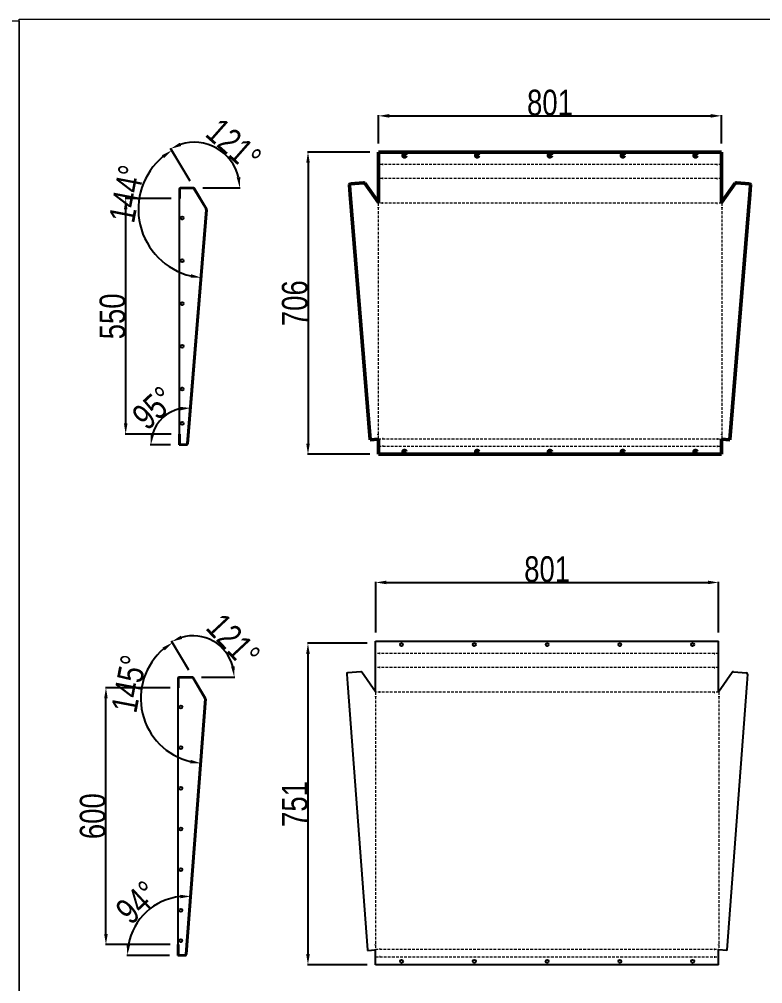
# Model space of a CAD drawing. Header units: inches. Extents: x 21 to 136330, y 8 to 58290.
# Drawn here: x 61724 to 63461, y 37572 to 39824 of the extents above; entities that cross this region are included whole.
import ezdxf
from ezdxf.enums import TextEntityAlignment as Align

# ---------------------------------------------------------------- set-up
doc = ezdxf.new("R2010")
doc.units = ezdxf.units.IN
doc.header["$MEASUREMENT"] = 0
doc.linetypes.add('HIDDEN', pattern=[9.525, 6.35, -3.175])
for name, color, linetype, lineweight in [('0 TĂNG CỨNG', 7, 'Continuous', 15), ('@.0.DM. NÉT ĐỨT', 8, 'HIDDEN', 9), ('IV_INTERIOR_PROFILES', 7, 'Continuous', 50), ('IV_OUTER_PROFILE', 7, 'Continuous', 50)]:
    doc.layers.add(name, color=color, linetype=linetype, lineweight=lineweight)
doc.layers.add('@.0.DM. NÉT CHÍNH', color=7, linetype='Continuous')
doc.layers.add('@.DM. KÍCH THƯỚC', color=8, linetype='Continuous', transparency=0.2)
doc.layers.add('@.DM. KÍCH THƯỚC @ 1', color=8, linetype='Continuous', transparency=0.2)
doc.styles.add('ARIAL', font='arial.ttf')
doc.styles.add('roman', font='roman.shx', dxfattribs={"width": 0.8})
doc.styles.add('Tahoma (Input Text)', font='tahoma.ttf')
doc.dimstyles.new('Kích thước Duy Mạnh', dxfattribs={"dimtxt": 30, "dimasz": 25, "dimexe": 1.25, "dimexo": 20, "dimtad": 1, "dimdec": 1, "dimtxsty": 'roman', "dimcen": 2.5, "dimclrd": 8, "dimclre": 8, "dimclrt": 2, "dimadec": 0, "dimazin": 0, "dimtfac": 1, "dimtdec": 1, "dimtix": 1, "dimtmove": 0, "dimatfit": 3, "dimfxl": 1, "dimtfillclr": 1, "dimarcsym": 0})

# ---------------------------------------------------------------- blocks, each defined once
blk = doc.blocks.new('KHUNG KT1')
at = {"color": 7}
blk.add_lwpolyline([(0, 0), (7128, 0), (7128, -5040), (0, -5040)], close=True, dxfattribs=at)
at = {"color": 1, "style": 'Tahoma (Input Text)', "flags": 8}
for tag, p in [('#01', (328.9, -4851.1)), ('#03', (1514.7, -4846.3)), ('#05', (2819, -4851.1)), ('#07', (4424, -4851.1)), ('#09', (5172.9, -4851.1)), ('#02', (189.8, -4995.1)), ('#04', (1755.3, -4995.1)), ('#06', (2727.8, -4995.1)), ('#08', (4382.7, -4995.1)), ('#10', (5172.9, -4995.1))]:
    blk.add_attdef(tag, p, '', height=60, dxfattribs=at)
blk.add_attdef('#11', text='', height=60, dxfattribs=at).set_placement((6996, -4961.6), align=Align.CENTER)
at = {"layer": '0 TĂNG CỨNG', "color": 1, "style": 'ARIAL'}
blk.add_attdef('#12', (852.8, -4987.6), '', height=60, dxfattribs=at)
blk = doc.blocks.new('*D2225')
at = {"layer": '@.DM. KÍCH THƯỚC', "color": 8, "lineweight": -2, "transparency": 16777216}
for p, q in [((62122.3, 39447.8), (62077.3, 39522.9)), ((62152.9, 39430.5), (62240.5, 39430.5))]:
    blk.add_line(p, q, dxfattribs=at)
at = {"layer": '@.DM. KÍCH THƯỚC', "lineweight": -2, "transparency": 16777216}
blk.add_arc((62132.7, 39430.5), 106.5, 13.4755, 107.4884, dxfattribs=at)
at = {"layer": '@.DM. KÍCH THƯỚC', "transparency": 16777216}
for points in [[(62102.4, 39528.3), (62099, 39535.9), (62077.9, 39521.9)], [(62240.5, 39455.8), (62232.2, 39454.8), (62239.3, 39430.5)]]:
    blk.add_solid(points, dxfattribs=at)
at = {"layer": 'Defpoints', "color": 0, "transparency": 16777216}
for p in [(62150, 39535.6), (62132.6, 39430.6), (62132.7, 39430.5), (62132.9, 39430.5)]:
    blk.add_point(p, dxfattribs=at)
at = {"layer": '@.DM. KÍCH THƯỚC', "color": 2, "transparency": 16777216, "insert": (62195.5, 39598.1), "char_height": 60, "attachment_point": 1, "rotation": 318.5161, "style": 'roman'}
blk.add_mtext('121°', dxfattribs=at)
blk = doc.blocks.new('*D2231')
at = {"layer": '@.DM. KÍCH THƯỚC', "color": 8, "lineweight": -2, "transparency": 16777216}
for p, q in [((62119.5, 38305.4), (62079.6, 38371.9)), ((62150, 38288.1), (62227.6, 38288.1))]:
    blk.add_line(p, q, dxfattribs=at)
at = {"layer": '@.DM. KÍCH THƯỚC', "lineweight": -2, "transparency": 16777216}
blk.add_arc((62129.9, 38288.1), 96.5, 14.8837, 106.0801, dxfattribs=at)
at = {"layer": '@.DM. KÍCH THƯỚC', "transparency": 16777216}
for points in [[(62104.8, 38377), (62101.5, 38384.7), (62080.2, 38370.9)], [(62227.3, 38313.4), (62219, 38312.4), (62226.4, 38288.1)]]:
    blk.add_solid(points, dxfattribs=at)
at = {"layer": 'Defpoints', "color": 0, "transparency": 16777216}
for p in [(62145.6, 38383.3), (62129.8, 38288.2), (62129.9, 38288.1), (62130, 38288.1)]:
    blk.add_point(p, dxfattribs=at)
at = {"layer": '@.DM. KÍCH THƯỚC', "color": 2, "transparency": 16777216, "insert": (62201.1, 38442.1), "char_height": 60, "attachment_point": 1, "rotation": 313.0077, "style": 'roman'}
blk.add_mtext('121°', dxfattribs=at)
blk = doc.blocks.new('*D2394')
at = {"layer": '@.DM. KÍCH THƯỚC', "color": 8, "lineweight": -2, "transparency": 16777216}
blk.add_line((62077.7, 38830.5), (62030.2, 38830.5), dxfattribs=at)
at = {"layer": '@.DM. KÍCH THƯỚC', "lineweight": -2, "transparency": 16777216}
blk.add_arc((62117.8, 38830.5), 86.3, 101.989, 163.3477, dxfattribs=at)
at = {"layer": '@.DM. KÍCH THƯỚC', "transparency": 16777216}
for points in [[(62099.6, 38919.1), (62100.1, 38910.8), (62124.8, 38916.5)], [(62039.2, 38854.6), (62031, 38855.8), (62031.5, 38830.5)]]:
    blk.add_solid(points, dxfattribs=at)
at = {"layer": 'Defpoints', "color": 0, "transparency": 16777216}
for p in [(62162.6, 39379.5), (62078.8, 38907.5), (62118, 38833.1), (62097.7, 38830.5), (62114.7, 38830.5)]:
    blk.add_point(p, dxfattribs=at)
at = {"layer": '@.DM. KÍCH THƯỚC', "color": 2, "transparency": 16777216, "insert": (62038.6, 38916.5), "char_height": 60, "attachment_point": 5, "rotation": 42.6684, "style": 'roman'}
blk.add_mtext('95°', dxfattribs=at)
blk = doc.blocks.new('*D2395')
at = {"layer": '@.DM. KÍCH THƯỚC', "color": 8, "lineweight": -2, "transparency": 16777216}
blk.add_line((62123.3, 39446.2), (62079.6, 39519.1), dxfattribs=at)
at = {"layer": '@.DM. KÍCH THƯỚC', "lineweight": -2, "transparency": 16777216}
blk.add_arc((62162.7, 39380.6), 160.3, 129.9093, 256.3914, dxfattribs=at)
at = {"layer": '@.DM. KÍCH THƯỚC', "transparency": 16777216}
for points in [[(62057.4, 39506.9), (62062.3, 39500.1), (62080.2, 39518)], [(62125.6, 39228.9), (62124.3, 39220.6), (62149.6, 39220.8)]]:
    blk.add_solid(points, dxfattribs=at)
at = {"layer": 'Defpoints', "color": 0, "transparency": 16777216}
for p in [(62133.6, 39429), (62160.2, 39384.7), (62162.6, 39379.5), (62035, 39283.6), (62118, 38833.1)]:
    blk.add_point(p, dxfattribs=at)
at = {"layer": '@.DM. KÍCH THƯỚC', "color": 2, "transparency": 16777216, "insert": (61975.2, 39416.7), "char_height": 60, "attachment_point": 5, "rotation": 79.0882, "style": 'roman'}
blk.add_mtext('144°', dxfattribs=at)
blk = doc.blocks.new('*D2396')
at = {"layer": '@.DM. KÍCH THƯỚC', "color": 8, "lineweight": -2, "transparency": 16777216}
blk.add_line((62120.4, 38303.8), (62081.1, 38369.4), dxfattribs=at)
at = {"layer": '@.DM. KÍCH THƯỚC', "lineweight": -2, "transparency": 16777216}
blk.add_arc((62159.8, 38238.2), 151.8, 130.4127, 256.2726, dxfattribs=at)
at = {"layer": '@.DM. KÍCH THƯỚC', "transparency": 16777216}
for points in [[(62059, 38357.1), (62063.9, 38350.3), (62081.8, 38368.3)], [(62124.5, 38094.8), (62123.2, 38086.6), (62148.5, 38086.8)]]:
    blk.add_solid(points, dxfattribs=at)
at = {"layer": 'Defpoints', "color": 0, "transparency": 16777216}
for p in [(62130.7, 38286.7), (62157.3, 38242.4), (62159.8, 38237.1), (62039.4, 38145.8), (62115.1, 37640.8)]:
    blk.add_point(p, dxfattribs=at)
at = {"layer": '@.DM. KÍCH THƯỚC', "color": 2, "transparency": 16777216, "insert": (61980.7, 38272.3), "char_height": 60, "attachment_point": 5, "rotation": 79.2164, "style": 'roman'}
blk.add_mtext('145°', dxfattribs=at)
blk = doc.blocks.new('*D2397')
at = {"layer": '@.DM. KÍCH THƯỚC', "color": 8, "lineweight": -2, "transparency": 16777216}
blk.add_line((62074.9, 37638.1), (61975.6, 37638.1), dxfattribs=at)
at = {"layer": '@.DM. KÍCH THƯỚC', "lineweight": -2, "transparency": 16777216}
blk.add_arc((62114.9, 37638.1), 138.1, 96.1072, 169.6141, dxfattribs=at)
at = {"layer": '@.DM. KÍCH THƯỚC', "transparency": 16777216}
for points in [[(62100.2, 37779.6), (62100.3, 37771.3), (62125.2, 37775.8)], [(61983.2, 37662.6), (61974.9, 37663.4), (61976.8, 37638.1)]]:
    blk.add_solid(points, dxfattribs=at)
at = {"layer": 'Defpoints', "color": 0, "transparency": 16777216}
for p in [(62159.8, 38237.1), (62051.9, 37761), (62115.1, 37640.8), (62094.9, 37638.1), (62111.8, 37638.1)]:
    blk.add_point(p, dxfattribs=at)
at = {"layer": '@.DM. KÍCH THƯỚC', "color": 2, "transparency": 16777216, "insert": (62000.2, 37761.8), "char_height": 60, "attachment_point": 5, "rotation": 42.8607, "style": 'roman'}
blk.add_mtext('94°', dxfattribs=at)
blk = doc.blocks.new('*D2412')
at = {"layer": '@.DM. KÍCH THƯỚC', "color": 8, "lineweight": -2, "transparency": 16777216}
for p, q in [((62076.4, 38263.1), (61925.4, 38263.1)), ((62076.4, 37663.1), (61925.4, 37663.1))]:
    blk.add_line(p, q, dxfattribs=at)
at = {"layer": '@.DM. KÍCH THƯỚC', "lineweight": -2, "transparency": 16777216}
blk.add_line((61926.7, 37688.1), (61926.7, 38238.1), dxfattribs=at)
at = {"layer": '@.DM. KÍCH THƯỚC', "transparency": 16777216}
for points in [[(61922.5, 38238.1), (61930.8, 38238.1), (61926.7, 38263.1)], [(61922.5, 37688.1), (61930.8, 37688.1), (61926.7, 37663.1)]]:
    blk.add_solid(points, dxfattribs=at)
at = {"layer": 'Defpoints', "color": 0, "transparency": 16777216}
for p in [(61926.7, 38263.1), (62096.4, 38263.1), (62096.4, 37663.1)]:
    blk.add_point(p, dxfattribs=at)
at = {"layer": '@.DM. KÍCH THƯỚC', "color": 2, "transparency": 16777216, "insert": (61896, 37963.1), "char_height": 60, "attachment_point": 5, "rotation": 90, "style": 'roman'}
blk.add_mtext('600', dxfattribs=at)
blk = doc.blocks.new('*D2413')
at = {"layer": '@.DM. KÍCH THƯỚC', "color": 8, "lineweight": -2, "transparency": 16777216}
for p, q in [((62079.2, 39405.5), (61971.6, 39405.5)), ((62079.2, 38855.5), (61971.6, 38855.5))]:
    blk.add_line(p, q, dxfattribs=at)
at = {"layer": '@.DM. KÍCH THƯỚC', "lineweight": -2, "transparency": 16777216}
blk.add_line((61972.8, 38880.5), (61972.8, 39380.5), dxfattribs=at)
at = {"layer": '@.DM. KÍCH THƯỚC', "transparency": 16777216}
for points in [[(61968.7, 39380.5), (61977, 39380.5), (61972.8, 39405.5)], [(61968.7, 38880.5), (61977, 38880.5), (61972.8, 38855.5)]]:
    blk.add_solid(points, dxfattribs=at)
at = {"layer": 'Defpoints', "color": 0, "transparency": 16777216}
for p in [(61972.8, 39405.5), (62099.2, 39405.5), (62099.2, 38855.5)]:
    blk.add_point(p, dxfattribs=at)
at = {"layer": '@.DM. KÍCH THƯỚC', "color": 2, "transparency": 16777216, "insert": (61942.2, 39130.5), "char_height": 60, "attachment_point": 5, "rotation": 90, "style": 'roman'}
blk.add_mtext('550', dxfattribs=at)
blk = doc.blocks.new('*D2378')
at = {"layer": '@.DM. KÍCH THƯỚC', "color": 8, "lineweight": -2, "transparency": 16777216}
for p, q in [((62556.8, 38391.9), (62556.8, 38510.3)), ((63357.8, 38391.9), (63357.8, 38510.3))]:
    blk.add_line(p, q, dxfattribs=at)
at = {"layer": '@.DM. KÍCH THƯỚC', "lineweight": -2, "transparency": 16777216}
blk.add_line((62581.8, 38509), (63332.8, 38509), dxfattribs=at)
at = {"layer": '@.DM. KÍCH THƯỚC', "transparency": 16777216}
for points in [[(62581.8, 38513.2), (62581.8, 38504.9), (62556.8, 38509)], [(63332.8, 38513.2), (63332.8, 38504.9), (63357.8, 38509)]]:
    blk.add_solid(points, dxfattribs=at)
at = {"layer": 'Defpoints', "color": 0, "transparency": 16777216}
for p in [(63357.8, 38509), (62556.8, 38371.9), (63357.8, 38371.9)]:
    blk.add_point(p, dxfattribs=at)
at = {"layer": '@.DM. KÍCH THƯỚC', "color": 2, "transparency": 16777216, "insert": (62957.3, 38539.7), "char_height": 60, "attachment_point": 5, "style": 'roman'}
blk.add_mtext('801', dxfattribs=at)
blk = doc.blocks.new('*D2379')
at = {"layer": '@.DM. KÍCH THƯỚC', "color": 8, "lineweight": -2, "transparency": 16777216}
for p, q in [((62536.8, 38366.9), (62397.3, 38366.9)), ((62536.8, 37616.2), (62397.3, 37616.2))]:
    blk.add_line(p, q, dxfattribs=at)
at = {"layer": '@.DM. KÍCH THƯỚC', "lineweight": -2, "transparency": 16777216}
blk.add_line((62398.6, 38341.9), (62398.6, 37641.2), dxfattribs=at)
at = {"layer": '@.DM. KÍCH THƯỚC', "transparency": 16777216}
for points in [[(62394.4, 38341.9), (62402.8, 38341.9), (62398.6, 38366.9)], [(62394.4, 37641.2), (62402.8, 37641.2), (62398.6, 37616.2)]]:
    blk.add_solid(points, dxfattribs=at)
at = {"layer": 'Defpoints', "color": 0, "transparency": 16777216}
for p in [(62556.8, 38366.9), (62398.6, 37616.2), (62556.8, 37616.2)]:
    blk.add_point(p, dxfattribs=at)
at = {"layer": '@.DM. KÍCH THƯỚC', "color": 2, "transparency": 16777216, "insert": (62368, 37991.6), "char_height": 60, "attachment_point": 5, "rotation": 90, "style": 'roman'}
blk.add_mtext('751', dxfattribs=at)
blk = doc.blocks.new('*D2410')
at = {"layer": '@.DM. KÍCH THƯỚC', "color": 8, "lineweight": -2, "transparency": 16777216}
for p, q in [((62543.5, 39514.2), (62397.5, 39514.2)), ((62543.5, 38808.3), (62397.5, 38808.3))]:
    blk.add_line(p, q, dxfattribs=at)
at = {"layer": '@.DM. KÍCH THƯỚC', "lineweight": -2, "transparency": 16777216}
blk.add_line((62398.7, 39489.2), (62398.7, 38833.3), dxfattribs=at)
at = {"layer": '@.DM. KÍCH THƯỚC', "transparency": 16777216}
for points in [[(62394.6, 39489.2), (62402.9, 39489.2), (62398.7, 39514.2)], [(62394.6, 38833.3), (62402.9, 38833.3), (62398.7, 38808.3)]]:
    blk.add_solid(points, dxfattribs=at)
at = {"layer": 'Defpoints', "color": 0, "transparency": 16777216}
for p in [(62563.5, 39514.2), (62398.7, 38808.3), (62563.5, 38808.3)]:
    blk.add_point(p, dxfattribs=at)
at = {"layer": '@.DM. KÍCH THƯỚC', "color": 2, "transparency": 16777216, "insert": (62368.1, 39161.2), "char_height": 60, "attachment_point": 5, "rotation": 90, "style": 'roman'}
blk.add_mtext('706', dxfattribs=at)
blk = doc.blocks.new('*D2411')
at = {"layer": '@.DM. KÍCH THƯỚC', "color": 8, "lineweight": -2, "transparency": 16777216}
for p, q in [((62563.5, 39534.2), (62563.5, 39600)), ((63364.5, 39534.2), (63364.5, 39600))]:
    blk.add_line(p, q, dxfattribs=at)
at = {"layer": '@.DM. KÍCH THƯỚC', "lineweight": -2, "transparency": 16777216}
blk.add_line((62588.5, 39598.8), (63339.5, 39598.8), dxfattribs=at)
at = {"layer": '@.DM. KÍCH THƯỚC', "transparency": 16777216}
for points in [[(62588.5, 39603), (62588.5, 39594.6), (62563.5, 39598.8)], [(63339.5, 39603), (63339.5, 39594.6), (63364.5, 39598.8)]]:
    blk.add_solid(points, dxfattribs=at)
at = {"layer": 'Defpoints', "color": 0, "transparency": 16777216}
for p in [(63364.5, 39598.8), (62563.5, 39514.2), (63364.5, 39514.2)]:
    blk.add_point(p, dxfattribs=at)
at = {"layer": '@.DM. KÍCH THƯỚC', "color": 2, "transparency": 16777216, "insert": (62964, 39629.4), "char_height": 60, "attachment_point": 5, "style": 'roman'}
blk.add_mtext('801', dxfattribs=at)

msp = doc.modelspace()

# ---------------------------------------------------------------- linework, layer by layer
at = {"layer": '@.0.DM. NÉT CHÍNH', "color": 1}
for p, q in [((62573.9308, 39485.4614), (62572.4308, 39485.4614)), ((63354.0846, 39485.4614), (63355.5846, 39485.4614)), ((62573.9308, 39452.3507), (62572.4308, 39452.3507)), ((63354.0846, 39452.3507), (63355.5846, 39452.3507)), ((62562.8112, 39385.6712), (62562.8112, 39384.1712)), ((62573.9308, 39394.919), (62572.4308, 39394.919)), ((63354.0846, 39394.919), (63355.5846, 39394.919)), ((63365.2041, 39385.6712), (63365.2041, 39384.1712)), ((62562.8112, 38853.7777), (62562.8112, 38855.2777)), ((63365.2041, 38853.7777), (63365.2041, 38855.2777)), ((62573.9308, 38844.5299), (62572.4308, 38844.5299)), ((63354.0846, 38844.5299), (63355.5846, 38844.5299)), ((62573.9308, 38826.9897), (62572.4308, 38826.9897)), ((63354.0846, 38826.9897), (63355.5846, 38826.9897)), ((62567.1943, 38343.2173), (62565.6943, 38343.2173)), ((63347.3481, 38343.2173), (63348.8481, 38343.2173)), ((62567.1943, 38310.1066), (62565.6943, 38310.1066)), ((63347.3481, 38310.1066), (63348.8481, 38310.1066)), ((62567.1943, 38252.671), (62565.6943, 38252.671)), ((63347.3481, 38252.671), (63348.8481, 38252.671)), ((62556.0748, 38243.4232), (62556.0748, 38241.9232)), ((63358.4677, 38243.4232), (63358.4677, 38241.9232)), ((62556.0748, 37661.6903), (62556.0748, 37663.1903)), ((63358.4677, 37661.6903), (63358.4677, 37663.1903)), ((62567.1943, 37652.4425), (62565.6943, 37652.4425)), ((63347.3481, 37652.4425), (63348.8481, 37652.4425)), ((62567.1943, 37634.9139), (62565.6943, 37634.9139)), ((63347.3481, 37634.9139), (63348.8481, 37634.9139))]:
    msp.add_line(p, q, dxfattribs=at)
at = {"layer": '@.0.DM. NÉT CHÍNH', "color": 0}
for p, q in [((62097.7136, 39427.4985), (62097.7136, 39405.4985)), ((62099.2136, 39427.4985), (62099.2136, 39405.4985)), ((62131.015, 39430.4985), (62100.7136, 39430.4985)), ((62131.015, 39428.9985), (62100.7136, 39428.9985)), ((62131.015, 39430.4985), (62132.7136, 39430.4985)), ((62132.3013, 39428.2702), (62159.9034, 39382.267)), ((62133.5875, 39429.042), (62132.7136, 39430.4985)), ((62160.193, 39384.6998), (62133.5875, 39429.042)), ((62099.2136, 39416.9985), (62097.7136, 39416.9985)), ((62099.2136, 39409.9985), (62097.7136, 39409.9985)), ((62097.7136, 39405.4985), (62097.7136, 38831.9984)), ((62099.2136, 39405.4985), (62097.7136, 39405.4985)), ((62116.539, 38833.321), (62161.1033, 39379.6569)), ((62162.5928, 39379.4796), (62118.0285, 38833.1437)), ((62160.193, 39384.6998), (62159.6138, 39379.8342)), ((62162.5928, 39379.4796), (62159.6138, 39379.8342)), ((62159.9034, 39382.267), (62160.9, 39380.606)), ((62162.1863, 39381.3777), (62160.193, 39384.6998)), ((62160.9, 39380.606), (62162.1863, 39381.3777)), ((62115.0495, 38833.4984), (62114.6924, 38830.4984)), ((62115.0495, 38833.4984), (62118.0285, 38833.1437)), ((62097.7136, 38831.9984), (62097.7136, 38830.4984)), ((62097.7136, 38831.9984), (62114.871, 38831.9984)), ((62097.7136, 38831.9984), (62097.7136, 38830.4984)), ((62097.7136, 38830.4984), (62114.6924, 38830.4984)), ((62101.2136, 38831.9984), (62101.2136, 38830.4984)), ((62108.2136, 38831.9984), (62108.2136, 38830.4984)), ((62114.6924, 38830.4984), (62115.0495, 38830.4984)), ((62114.871, 38831.9984), (62115.0495, 38831.9984)), ((62115.0495, 38830.4984), (62115.0495, 38831.9984)), ((62094.8605, 38285.1148), (62094.8605, 38263.1148)), ((62096.3605, 38274.6148), (62094.8605, 38274.6148)), ((62096.3605, 38285.1148), (62096.3605, 38263.1148)), ((62128.162, 38288.1147), (62097.8605, 38288.1148)), ((62128.162, 38286.6147), (62097.8605, 38286.6148)), ((62128.162, 38288.1147), (62129.8605, 38288.1147)), ((62129.4482, 38285.8865), (62157.0333, 38239.9116)), ((62157.2942, 38242.3923), (62130.7344, 38286.6582)), ((62096.3605, 38267.6148), (62094.8605, 38267.6148)), ((62094.8605, 38263.1148), (62094.8605, 37639.6146)), ((62096.3605, 38263.1148), (62094.8605, 38263.1148)), ((62113.6512, 37640.9578), (62158.2643, 38237.274)), ((62159.7561, 38237.1171), (62115.1429, 37640.8009)), ((62157.2942, 38242.3923), (62156.7725, 38237.4308)), ((62159.7561, 38237.1171), (62156.7725, 38237.4308)), ((62157.0333, 38239.9116), (62158.0587, 38238.2025)), ((62159.345, 38238.9743), (62157.2942, 38242.3923)), ((62158.0587, 38238.2025), (62159.345, 38238.9743)), ((62094.8605, 37639.6146), (62094.8605, 37638.1146)), ((62094.8605, 37639.6146), (62112.0017, 37639.6146)), ((62094.8605, 37639.6146), (62094.8605, 37638.1146)), ((62098.3605, 37639.6146), (62098.3605, 37638.1146)), ((62105.3605, 37639.6146), (62105.3605, 37638.1146)), ((62112.1594, 37641.1146), (62111.844, 37638.1146)), ((62112.0017, 37639.6146), (62112.1594, 37639.6146)), ((62112.1594, 37641.1146), (62115.1429, 37640.8009)), ((62112.1594, 37638.1146), (62112.1594, 37639.6146)), ((62094.8605, 37638.1146), (62111.844, 37638.1146)), ((62111.844, 37638.1146), (62112.1594, 37638.1146))]:
    msp.add_line(p, q, dxfattribs=at)
at = {"layer": '@.0.DM. NÉT CHÍNH'}
for p, q in [((62563.5077, 39395.9068), (62563.5077, 39394.919)), ((63364.5077, 39395.9068), (63364.5077, 39394.919)), ((62097.7136, 38830.4984), (62097.7136, 38855.4984)), ((62097.7136, 38855.4984), (62099.2136, 38855.4984)), ((62099.2136, 38855.4984), (62099.2137, 38831.9984)), ((62563.5077, 38843.4927), (62563.5077, 38844.5299)), ((63364.5077, 38843.4927), (63364.5077, 38844.5299)), ((62556.7712, 38253.8186), (62556.7712, 38371.9137)), ((62556.7712, 38371.9137), (63357.7712, 38371.9137)), ((63357.7712, 38253.8186), (63357.7712, 38371.9137)), ((62489.0449, 38294.9671), (62490.6902, 38273.0287)), ((62522.0287, 38300.4493), (62491.8121, 38298.1831)), ((62556.7712, 38253.8186), (62524.7029, 38299.1892)), ((63357.7712, 38253.8186), (63389.8396, 38299.1892)), ((63392.5138, 38300.4493), (63422.7304, 38298.1831)), ((63425.4976, 38294.9671), (63423.8523, 38273.0287)), ((62490.6902, 38273.0287), (62537.3221, 37651.2747)), ((63423.8523, 38273.0287), (63377.2203, 37651.2747)), ((62556.7712, 38253.6588), (62556.7712, 38252.671)), ((63357.7712, 38253.6588), (63357.7712, 38252.671)), ((62094.8605, 37638.1146), (62094.8605, 37663.1146)), ((62094.8605, 37663.1146), (62096.3605, 37663.1146)), ((62096.3605, 37663.1146), (62096.3606, 37639.6146)), ((62537.3221, 37651.2747), (62537.4343, 37649.7789)), ((62537.4343, 37649.7789), (62556.7712, 37651.2291)), ((62556.7712, 37651.2717), (62556.7712, 37652.4425)), ((62556.7712, 37616.2174), (62556.7712, 37651.2291)), ((63357.7712, 37651.2717), (63357.7712, 37652.4425)), ((63357.7712, 37616.2174), (63357.7712, 37651.2291)), ((63377.1081, 37649.7789), (63357.7712, 37651.2291)), ((63377.2203, 37651.2747), (63377.1081, 37649.7789)), ((63357.7712, 37616.2174), (62556.7712, 37616.2174))]:
    msp.add_line(p, q, dxfattribs=at)
at = {"layer": '@.0.DM. NÉT CHÍNH', "color": 0}
for centre in [(62104.7136, 39360.4985), (62104.7136, 39260.4985), (62104.7136, 39160.4985), (62104.7136, 39060.4985), (62104.7136, 38960.4985), (62104.7136, 38880.6339), (62101.8605, 38218.1148), (62101.8605, 38123.1148), (62101.8605, 38028.1148), (62101.8605, 37933.1148), (62101.8605, 37838.1148), (62101.8605, 37743.1148), (62101.8605, 37672.7233)]:
    msp.add_circle(centre, 3.5, dxfattribs=at)
at = {"layer": '@.0.DM. NÉT CHÍNH'}
for centre in [(62617.2712, 38363.9137), (62787.2712, 38363.9137), (62957.2712, 38363.9137), (63127.2712, 38363.9137), (63297.2712, 38363.9137), (63297.2712, 38363.9137), (62617.2712, 37624.2174), (62787.2712, 37624.2174), (62957.2712, 37624.2174), (63127.2712, 37624.2174), (63297.2712, 37624.2174), (63297.2712, 37624.2174)]:
    msp.add_circle(centre, 3.5, dxfattribs=at)
at = {"layer": '@.0.DM. NÉT CHÍNH', "color": 0}
for centre, radius, start, end in [((62100.7136, 39427.4985), 3, 89.9999558, 179.9999558), ((62100.7136, 39427.4985), 1.5, 89.9999558, 179.9999558), ((62131.015, 39427.4985), 3, 30.9639558, 89.9999558), ((62131.015, 39427.4985), 1.5, 30.9639558, 89.9999558), ((62159.6138, 39379.8342), 1.5, 353.2109558, 30.9639558), ((62159.6138, 39379.8342), 3, 353.2109558, 30.9639558), ((62115.0495, 38833.4984), 1.5, 269.9999558, 353.2109558), ((62115.0495, 38833.4984), 3, 269.9999558, 353.2109558), ((62097.8605, 38285.1148), 3, 89.9999042, 179.9999042), ((62097.8605, 38285.1148), 1.5, 89.9999042, 179.9999042), ((62128.162, 38285.1147), 3, 30.9639042, 89.9999042), ((62128.162, 38285.1147), 1.5, 30.9639042, 89.9999042), ((62156.7725, 38237.4308), 1.5, 353.9979042, 30.9639042), ((62156.7725, 38237.4308), 3, 353.9979042, 30.9639042), ((62112.1594, 37641.1146), 1.5, 269.9999042, 353.9979042), ((62112.1594, 37641.1146), 3, 269.9999042, 353.9979042)]:
    msp.add_arc(centre, radius, start, end, dxfattribs=at)
at = {"layer": '@.0.DM. NÉT CHÍNH'}
for centre, start, end in [((62492.0365, 38295.1915), 94.289, 184.289), ((62522.253, 38297.4577), 35.253, 94.289), ((63392.2894, 38297.4577), 85.711, 144.747), ((63422.506, 38295.1915), 355.711, 85.711)]:
    msp.add_arc(centre, 3, start, end, dxfattribs=at)
at = {"layer": '@.0.DM. NÉT ĐỨT'}
for p, q in [((63364.5077, 39485.4614), (62563.5077, 39485.4614)), ((63364.5077, 39452.3507), (62563.5077, 39452.3507)), ((63365.2041, 39394.919), (62562.8112, 39394.919)), ((62562.8112, 39394.919), (62562.8112, 38844.5299)), ((63365.2041, 39394.919), (63365.2041, 38844.5299)), ((62562.8112, 38844.5299), (63365.2041, 38844.5299)), ((62563.5077, 38826.9897), (63364.5077, 38826.9897)), ((63357.7712, 38343.2173), (62556.7712, 38343.2173)), ((63357.7712, 38310.1066), (62556.7712, 38310.1066)), ((63358.4677, 38252.671), (62556.0748, 38252.671)), ((62556.0748, 38252.671), (62556.0748, 37652.4425)), ((63358.4677, 38252.671), (63358.4677, 37652.4425)), ((62556.0748, 37652.4425), (63358.4677, 37652.4425)), ((62556.7712, 37634.9139), (63357.7712, 37634.9139))]:
    msp.add_line(p, q, dxfattribs=at)
at = {"layer": 'IV_INTERIOR_PROFILES'}
for centre in [(62624.0077, 39506.1579), (62794.0077, 39506.1579), (62964.0077, 39506.1579), (63134.0077, 39506.1579), (63304.0077, 39506.1579), (62624.0077, 38813.9897), (62794.0077, 38813.9897), (62964.0077, 38813.9897), (63134.0077, 38813.9897), (63304.0077, 38813.9897)]:
    msp.add_circle(centre, 3.5, dxfattribs=at)
at = {"layer": 'IV_OUTER_PROFILE'}
for p, q in [((62563.5077, 39396.0583), (62563.5077, 39514.1579)), ((62563.5077, 39514.1579), (63364.5077, 39514.1579)), ((63364.5077, 39396.0583), (63364.5077, 39514.1579)), ((62528.4443, 39442.4607), (62498.2438, 39439.99)), ((62563.5077, 39396.0583), (62531.127, 39441.2188)), ((63364.5077, 39396.0583), (63396.8883, 39441.2188)), ((63399.571, 39442.4607), (63429.7715, 39439.99)), ((62495.4984, 39436.7553), (62497.2922, 39414.8286)), ((63432.5169, 39436.7553), (63430.7231, 39414.8286)), ((62497.2922, 39414.8286), (62544.059, 38843.2378)), ((63430.7231, 39414.8286), (63383.9563, 38843.2378)), ((62544.059, 38843.2378), (62544.1814, 38841.7428)), ((62544.1814, 38841.7428), (62563.5077, 38843.3239)), ((62563.5077, 38808.2933), (62563.5077, 38843.3239)), ((63364.5077, 38808.2933), (63364.5077, 38843.3239)), ((63383.834, 38841.7428), (63364.5077, 38843.3239)), ((63383.9563, 38843.2378), (63383.834, 38841.7428)), ((63364.5077, 38808.2933), (62563.5077, 38808.2933))]:
    msp.add_line(p, q, dxfattribs=at)
for centre, start, end in [((62528.689, 39439.4707), 35.641, 94.677), ((63399.3264, 39439.4707), 85.323, 144.359), ((62498.4884, 39437), 94.677, 184.677), ((63429.5269, 39437), 355.323, 85.323)]:
    msp.add_arc(centre, 3, start, end, dxfattribs=at)

# ---------------------------------------------------------------- block references
at = {"layer": '0 TĂNG CỨNG', "color": 1, "xscale": 0.8792977987369557, "yscale": 0.8792977987369557, "zscale": 0.8792977987369557}
for p in [(61724.2253, 39824.3046), (55456.5906, 39820.7875)]:
    msp.add_blockref('KHUNG KT1', p, dxfattribs=at)

# ---------------------------------------------------------------- dimensions: what is measured, and where the dimension line sits
at = {"layer": '@.DM. KÍCH THƯỚC @ 1', "color": 0}
for base, p1, p2, override, picture, middle in [((63364.5077, 39598.7888), (62563.5077, 39514.1579), (63364.5077, 39514.1579), {"dimscale": 1, "dimtxt": 60, "dimdec": 0, "dimclrd": 256, "dimtdec": 0, "dimtix": 1, "dimtofl": 0, "dimtmove": 0, "dimatfit": 1}, '*D2411', (62964.0077, 39629.4138)), ((63357.7712, 38509.0338), (62556.7712, 38371.9137), (63357.7712, 38371.9137), {"dimscale": 1, "dimtxt": 60, "dimdec": 0, "dimclrd": 256, "dimtdec": 0, "dimtix": 1, "dimtofl": 1, "dimtmove": 0, "dimatfit": 3}, '*D2378', (62957.2712, 38539.6588))]:
    dim = msp.add_linear_dim(base=base, p1=p1, p2=p2, dimstyle='Kích thước Duy Mạnh', override=override, dxfattribs=at)
    dim.commit()
    dim.dimension.update_dxf_attribs({"geometry": picture, "text_midpoint": middle})
for base, center, p1, p2, picture, middle in [((62150.0363, 39535.6218), (62132.7136, 39430.4985), (62132.8636, 39430.4985), (62132.6364, 39430.6271), '*D2225', (62203.2873, 39510.3128)), ((62145.5523, 38383.3402), (62129.8605, 38288.1147), (62130.0105, 38288.1147), (62129.7834, 38288.2434), '*D2231', (62200.4344, 38353.9436))]:
    dim = msp.add_angular_dim_3p(base=base, center=center, p1=p1, p2=p2, dimstyle='Kích thước Duy Mạnh', override={"dimscale": 1, "dimtxt": 60, "dimdec": 0, "dimclrd": 256, "dimtdec": 0, "dimtix": 1, "dimtofl": 1, "dimtmove": 0, "dimatfit": 3}, dxfattribs=at)
    dim.commit()
    dim.dimension.update_dxf_attribs({"geometry": picture, "text_midpoint": middle, "dimtype": 133})
for base, line1, line2, picture, middle in [((62035.0252, 39283.6148), ((62162.5928, 39379.4796), (62118.0285, 38833.1437)), ((62160.193, 39384.6998), (62133.5875, 39429.042)), '*D2395', (62005.2879, 39410.8968)), ((62039.3788, 38145.8345), ((62159.7561, 38237.1171), (62115.1429, 37640.8009)), ((62157.2942, 38242.3923), (62130.7344, 38286.6582)), '*D2396', (62010.7468, 38266.5549))]:
    dim = msp.add_angular_dim_2l(base=base, line1=line1, line2=line2, dimstyle='Kích thước Duy Mạnh', override={"dimscale": 1, "dimtxt": 60, "dimdec": 0, "dimclrd": 256, "dimtdec": 0, "dimtix": 1, "dimtofl": 0, "dimtmove": 0, "dimatfit": 1}, dxfattribs=at)
    dim.commit()
    dim.dimension.update_dxf_attribs({"geometry": picture, "text_midpoint": middle, "dimtype": 130})
for base, p1, p2, override, picture, middle in [((62398.7236, 38808.2933), (62563.5077, 39514.1579), (62563.5077, 38808.2933), {"dimscale": 1, "dimtxt": 60, "dimdec": 0, "dimclrd": 256, "dimtdec": 0, "dimtix": 1, "dimtofl": 0, "dimtmove": 0, "dimatfit": 1}, '*D2410', (62368.0986, 39161.2256)), ((61972.8282, 39405.4985), (62099.2136, 38855.4984), (62099.214, 39405.4985), {"dimscale": 1, "dimtxt": 60, "dimdec": 0, "dimclrd": 256, "dimtdec": 0, "dimtix": 1, "dimtofl": 0, "dimtmove": 0, "dimatfit": 1}, '*D2413', (61942.2032, 39130.4984)), ((62398.5936, 37616.2174), (62556.7712, 38366.9137), (62556.7712, 37616.2174), {"dimscale": 1, "dimtxt": 60, "dimdec": 0, "dimclrd": 256, "dimtdec": 0, "dimtix": 1, "dimtofl": 1, "dimtmove": 0, "dimatfit": 3}, '*D2379', (62367.9686, 37991.5656)), ((61926.6684, 38263.1148), (62096.3605, 37663.1146), (62096.3615, 38263.1148), {"dimscale": 1, "dimtxt": 60, "dimdec": 0, "dimclrd": 256, "dimtdec": 0, "dimtix": 1, "dimtofl": 0, "dimtmove": 0, "dimatfit": 1}, '*D2412', (61896.0434, 37963.1147))]:
    dim = msp.add_linear_dim(base=base, p1=p1, p2=p2, angle=90, dimstyle='Kích thước Duy Mạnh', override=override, dxfattribs=at)
    dim.commit()
    dim.dimension.update_dxf_attribs({"geometry": picture, "text_midpoint": middle})
for base, line1, line2, picture, middle in [((62078.7697, 38907.4858), ((62162.5928, 39379.4796), (62118.0285, 38833.1437)), ((62097.7136, 38830.4984), (62114.6924, 38830.4984)), '*D2394', (62038.5518, 38916.4879)), ((62051.9256, 37761.0077), ((62159.7561, 38237.1171), (62115.1429, 37640.8009)), ((62094.8605, 37638.1146), (62111.844, 37638.1146)), '*D2397', (62000.1669, 37761.7975))]:
    dim = msp.add_angular_dim_2l(base=base, line1=line1, line2=line2, dimstyle='Kích thước Duy Mạnh', override={"dimscale": 1, "dimtxt": 60, "dimdec": 0, "dimclrd": 256, "dimtdec": 0, "dimtix": 1, "dimtofl": 0, "dimtmove": 0, "dimatfit": 1}, dxfattribs=at)
    dim.commit()
    dim.dimension.update_dxf_attribs({"geometry": picture, "text_midpoint": middle})

doc.saveas('drawing.dxf')
